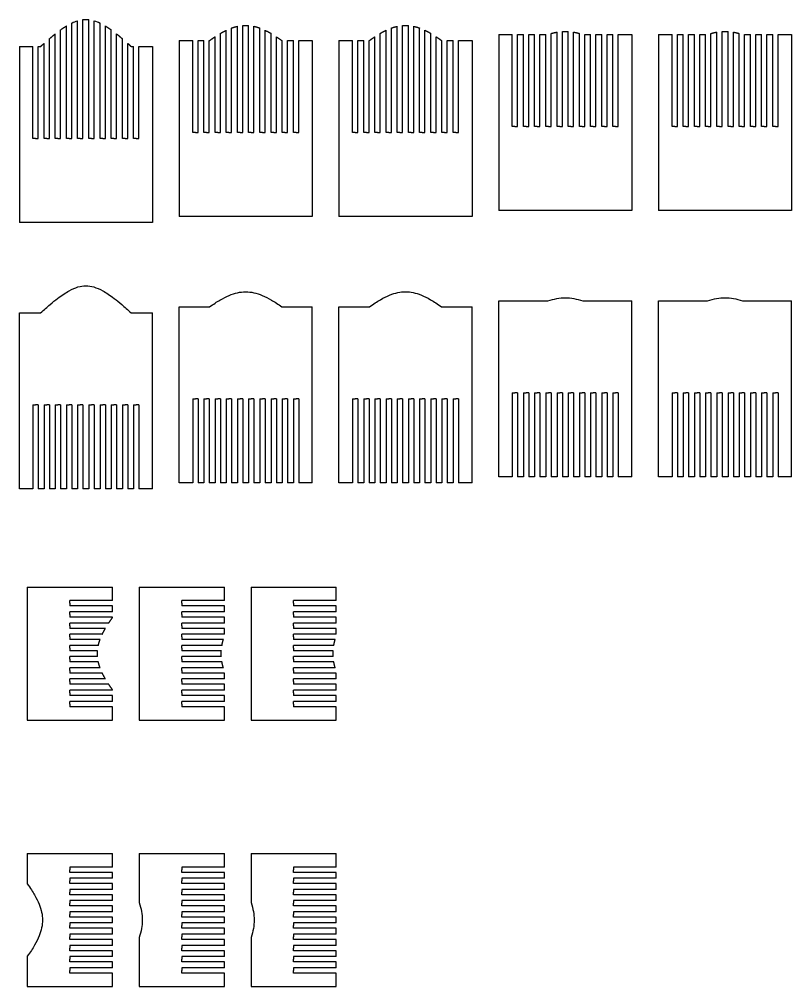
# Model space of a CAD drawing. Header units: millimetres. Extents: x -25 to 565, y 75 to 438.
# Drawn here: x 275 to 565, y 75 to 438.1 of the extents above; entities that cross this region are included whole.
import ezdxf

# ---------------------------------------------------------------- set-up
doc = ezdxf.new("R2010")
doc.units = ezdxf.units.MM
for name, color, linetype in [('x_lower_sheets', 7, 'CONTINUOUS'), ('x_upper_sheets', 7, 'CONTINUOUS'), ('y_lower_sheets', 7, 'CONTINUOUS'), ('y_upper_sheets', 7, 'CONTINUOUS')]:
    doc.layers.add(name, color=color, linetype=linetype)

msp = doc.modelspace()

# ---------------------------------------------------------------- linework, layer by layer
at = {"layer": 'x_lower_sheets'}
for points, degree in [([(278, 125), (278, 113.56)], 1), ([(278, 125), (310, 125)], 1), ([(310, 119.9), (310, 125)], 1), ([(320, 125), (320, 106.54)], 1), ([(320, 125), (352, 125)], 1), ([(352, 119.9), (352, 125)], 1), ([(362, 125), (362, 106.54)], 1), ([(362, 125), (394, 125)], 1), ([(394, 119.9), (394, 125)], 1), ([(310, 119.9), (294, 119.9)], 1), ([(294, 119.9), (294, 118.9)], 1), ([(352, 119.9), (336, 119.9)], 1), ([(336, 119.9), (336, 118.9)], 1), ([(394, 119.9), (378, 119.9)], 1), ([(378, 119.9), (378, 118.9)], 1), ([(294, 117.9), (294, 118.9)], 1), ([(310, 117.9), (294, 117.9)], 1), ([(310, 115.7), (310, 117.9)], 1), ([(336, 117.9), (336, 118.9)], 1), ([(352, 117.9), (336, 117.9)], 1), ([(352, 115.7), (352, 117.9)], 1), ([(378, 117.9), (378, 118.9)], 1), ([(394, 117.9), (378, 117.9)], 1), ([(394, 115.7), (394, 117.9)], 1), ([(310, 115.7), (294, 115.7)], 1), ([(294, 115.7), (294, 114.7)], 1), ([(294, 113.7), (294, 114.7)], 1), ([(310, 113.7), (294, 113.7)], 1), ([(310, 111.5), (310, 113.7)], 1), ([(352, 115.7), (336, 115.7)], 1), ([(336, 115.7), (336, 114.7)], 1), ([(336, 113.7), (336, 114.7)], 1), ([(352, 113.7), (336, 113.7)], 1), ([(352, 111.5), (352, 113.7)], 1), ([(394, 115.7), (378, 115.7)], 1), ([(378, 115.7), (378, 114.7)], 1), ([(378, 113.7), (378, 114.7)], 1), ([(394, 113.7), (378, 113.7)], 1), ([(394, 111.5), (394, 113.7)], 1), ([(310, 111.5), (294, 111.5)], 1), ([(294, 111.5), (294, 110.5)], 1), ([(294, 109.5), (294, 110.5)], 1), ([(310, 109.5), (294, 109.5)], 1), ([(310, 107.3), (310, 109.5)], 1), ([(352, 111.5), (336, 111.5)], 1), ([(336, 111.5), (336, 110.5)], 1), ([(336, 109.5), (336, 110.5)], 1), ([(352, 109.5), (336, 109.5)], 1), ([(352, 107.3), (352, 109.5)], 1), ([(394, 111.5), (378, 111.5)], 1), ([(378, 111.5), (378, 110.5)], 1), ([(378, 109.5), (378, 110.5)], 1), ([(394, 109.5), (378, 109.5)], 1), ([(394, 107.3), (394, 109.5)], 1), ([(310, 107.3), (294, 107.3)], 1), ([(294, 107.3), (294, 106.3)], 1), ([(294, 105.3), (294, 106.3)], 1), ([(320, 106.54), (320.8, 104.27), (321.18, 102.15), (321.18, 100)], 3), ([(352, 107.3), (336, 107.3)], 1), ([(336, 107.3), (336, 106.3)], 1), ([(336, 105.3), (336, 106.3)], 1), ([(394, 107.3), (378, 107.3)], 1), ([(378, 107.3), (378, 106.3)], 1), ([(378, 105.3), (378, 106.3)], 1), ([(310, 105.3), (294, 105.3)], 1), ([(310, 103.1), (294, 103.1)], 1), ([(294, 103.1), (294, 102.1)], 1), ([(294, 101.1), (294, 102.1)], 1), ([(310, 103.1), (310, 105.3)], 1), ([(352, 105.3), (336, 105.3)], 1), ([(352, 103.1), (336, 103.1)], 1), ([(336, 103.1), (336, 102.1)], 1), ([(336, 101.1), (336, 102.1)], 1), ([(352, 103.1), (352, 105.3)], 1), ([(394, 105.3), (378, 105.3)], 1), ([(394, 103.1), (378, 103.1)], 1), ([(378, 103.1), (378, 102.1)], 1), ([(378, 101.1), (378, 102.1)], 1), ([(394, 103.1), (394, 105.3)], 1), ([(310, 101.1), (294, 101.1)], 1), ([(310, 98.9), (294, 98.9)], 1), ([(294, 98.9), (294, 97.9)], 1), ([(310, 98.9), (310, 101.1)], 1), ([(321.18, 100), (321.18, 97.85), (320.8, 95.73), (320, 93.46)], 3), ([(352, 101.1), (336, 101.1)], 1), ([(352, 98.9), (336, 98.9)], 1), ([(336, 98.9), (336, 97.9)], 1), ([(352, 98.9), (352, 101.1)], 1), ([(394, 101.1), (378, 101.1)], 1), ([(394, 98.9), (378, 98.9)], 1), ([(378, 98.9), (378, 97.9)], 1), ([(394, 98.9), (394, 101.1)], 1), ([(294, 96.9), (294, 97.9)], 1), ([(310, 96.9), (294, 96.9)], 1), ([(310, 94.7), (294, 94.7)], 1), ([(294, 94.7), (294, 93.7)], 1), ([(310, 94.7), (310, 96.9)], 1), ([(336, 96.9), (336, 97.9)], 1), ([(352, 96.9), (336, 96.9)], 1), ([(352, 94.7), (336, 94.7)], 1), ([(336, 94.7), (336, 93.7)], 1), ([(352, 94.7), (352, 96.9)], 1), ([(378, 96.9), (378, 97.9)], 1), ([(394, 96.9), (378, 96.9)], 1), ([(394, 94.7), (378, 94.7)], 1), ([(378, 94.7), (378, 93.7)], 1), ([(394, 94.7), (394, 96.9)], 1), ([(294, 92.7), (294, 93.7)], 1), ([(310, 92.7), (294, 92.7)], 1), ([(310, 90.5), (310, 92.7)], 1), ([(320, 93.46), (320, 75)], 1), ([(336, 92.7), (336, 93.7)], 1), ([(352, 92.7), (336, 92.7)], 1), ([(352, 90.5), (352, 92.7)], 1), ([(362, 93.46), (362, 75)], 1), ([(378, 92.7), (378, 93.7)], 1), ([(394, 92.7), (378, 92.7)], 1), ([(394, 90.5), (394, 92.7)], 1), ([(310, 90.5), (294, 90.5)], 1), ([(294, 90.5), (294, 89.5)], 1), ([(294, 88.5), (294, 89.5)], 1), ([(310, 88.5), (294, 88.5)], 1), ([(310, 86.3), (310, 88.5)], 1), ([(352, 90.5), (336, 90.5)], 1), ([(336, 90.5), (336, 89.5)], 1), ([(336, 88.5), (336, 89.5)], 1), ([(352, 88.5), (336, 88.5)], 1), ([(352, 86.3), (352, 88.5)], 1), ([(394, 90.5), (378, 90.5)], 1), ([(378, 90.5), (378, 89.5)], 1), ([(378, 88.5), (378, 89.5)], 1), ([(394, 88.5), (378, 88.5)], 1), ([(394, 86.3), (394, 88.5)], 1), ([(278, 86.44), (278, 75)], 1), ([(310, 86.3), (294, 86.3)], 1), ([(294, 86.3), (294, 85.3)], 1), ([(294, 84.3), (294, 85.3)], 1), ([(310, 84.3), (294, 84.3)], 1), ([(310, 82.1), (310, 84.3)], 1), ([(352, 86.3), (336, 86.3)], 1), ([(336, 86.3), (336, 85.3)], 1), ([(336, 84.3), (336, 85.3)], 1), ([(352, 84.3), (336, 84.3)], 1), ([(352, 82.1), (352, 84.3)], 1), ([(394, 86.3), (378, 86.3)], 1), ([(378, 86.3), (378, 85.3)], 1), ([(378, 84.3), (378, 85.3)], 1), ([(394, 84.3), (378, 84.3)], 1), ([(394, 82.1), (394, 84.3)], 1), ([(310, 82.1), (294, 82.1)], 1), ([(294, 82.1), (294, 81.1)], 1), ([(294, 80.1), (294, 81.1)], 1), ([(310, 80.1), (294, 80.1)], 1), ([(310, 75), (310, 80.1)], 1), ([(352, 82.1), (336, 82.1)], 1), ([(336, 82.1), (336, 81.1)], 1), ([(336, 80.1), (336, 81.1)], 1), ([(352, 80.1), (336, 80.1)], 1), ([(352, 75), (352, 80.1)], 1), ([(394, 82.1), (378, 82.1)], 1), ([(378, 82.1), (378, 81.1)], 1), ([(378, 80.1), (378, 81.1)], 1), ([(394, 80.1), (378, 80.1)], 1), ([(394, 75), (394, 80.1)], 1), ([(278, 75), (310, 75)], 1), ([(320, 75), (352, 75)], 1), ([(362, 75), (394, 75)], 1)]:
    msp.add_open_spline(points, degree=degree, dxfattribs=at)
for points, knots in [([(278, 113.56), (279.12, 112.02), (280, 110.67), (280.72, 109.43), (281.44, 108.18), (282, 107.05), (282.43, 105.97), (283.3, 103.83), (283.68, 101.92), (283.68, 100), (283.68, 98.08), (283.3, 96.17), (282.43, 94.03), (282, 92.95), (281.44, 91.82), (280.72, 90.57), (280, 89.33), (279.12, 87.98), (278, 86.44)], [-0.825527, -0.825527, -0.825527, -0.825527, -0.619146, -0.619146, -0.619146, -0.412764, -0.412764, -0.412764, 0, 0, 0, 0.412764, 0.412764, 0.412764, 0.619146, 0.619146, 0.619146, 0.825527, 0.825527, 0.825527, 0.825527]), ([(362, 106.54), (362.81, 104.24), (363.18, 102.12), (363.18, 100), (363.18, 97.88), (362.81, 95.76), (362, 93.46)], [-0.3395441, -0.3395441, -0.3395441, -0.3395441, 0, 0, 0, 0.3395441, 0.3395441, 0.3395441, 0.3395441])]:
    msp.add_open_spline(points, degree=3, knots=knots, dxfattribs=at)
at = {"layer": 'x_upper_sheets'}
for points, knots in [([(282.98, 327.91), (284.33, 329.14), (285.49, 330.16), (286.53, 331.04), (287.58, 331.92), (288.5, 332.67), (289.34, 333.31), (291.03, 334.6), (292.4, 335.5), (293.65, 336.19), (294.88, 336.88), (295.98, 337.34), (297.01, 337.65), (298.05, 337.95), (299.02, 338.09), (300, 338.09), (300.98, 338.09), (301.95, 337.95), (302.99, 337.65), (304.02, 337.34), (305.12, 336.88), (306.35, 336.19), (307.6, 335.5), (308.97, 334.6), (310.66, 333.31), (311.5, 332.67), (312.42, 331.92), (313.47, 331.04), (314.51, 330.16), (315.67, 329.14), (317.02, 327.91)], [-1.260138, -1.260138, -1.260138, -1.260138, -1.102621, -1.102621, -1.102621, -0.945104, -0.945104, -0.945104, -0.630069, -0.630069, -0.630069, -0.315035, -0.315035, -0.315035, 0, 0, 0, 0.315035, 0.315035, 0.315035, 0.630069, 0.630069, 0.630069, 0.945104, 0.945104, 0.945104, 1.102621, 1.102621, 1.102621, 1.260138, 1.260138, 1.260138, 1.260138]), ([(346.44, 330.16), (347.85, 331.19), (349.14, 332.03), (350.34, 332.75), (351.55, 333.45), (352.68, 334.03), (353.76, 334.48), (355.93, 335.38), (357.92, 335.84), (360, 335.84)], [-0.8255274, -0.8255274, -0.8255274, -0.8255274, -0.6191455, -0.6191455, -0.6191455, -0.4127637, -0.4127637, -0.4127637, 0, 0, 0, 0]), ([(360, 335.84), (362.08, 335.84), (364.07, 335.38), (366.24, 334.48), (367.32, 334.03), (368.45, 333.45), (369.66, 332.75), (370.86, 332.03), (372.15, 331.19), (373.56, 330.16)], [0, 0, 0, 0, 0.4127637, 0.4127637, 0.4127637, 0.6191455, 0.6191455, 0.6191455, 0.8255274, 0.8255274, 0.8255274, 0.8255274]), ([(406.44, 330.16), (407.98, 331.28), (409.33, 332.16), (410.57, 332.88), (411.82, 333.6), (412.95, 334.16), (414.03, 334.59), (416.17, 335.45), (418.08, 335.84), (420, 335.84), (421.92, 335.84), (423.83, 335.45), (425.97, 334.59), (427.05, 334.16), (428.18, 333.6), (429.43, 332.88), (430.67, 332.16), (432.02, 331.28), (433.56, 330.16)], [-0.825527, -0.825527, -0.825527, -0.825527, -0.619146, -0.619146, -0.619146, -0.412764, -0.412764, -0.412764, 0, 0, 0, 0.412764, 0.412764, 0.412764, 0.619146, 0.619146, 0.619146, 0.825527, 0.825527, 0.825527, 0.825527]), ([(533.46, 332.41), (535.76, 333.22), (537.88, 333.59), (540, 333.59), (542.12, 333.59), (544.24, 333.22), (546.54, 332.41)], [-0.3395441, -0.3395441, -0.3395441, -0.3395441, 0, 0, 0, 0.3395441, 0.3395441, 0.3395441, 0.3395441])]:
    msp.add_open_spline(points, degree=3, knots=knots, dxfattribs=at)
for points, degree in [([(455, 266.41), (455, 332.41)], 1), ([(455, 332.41), (473.46, 332.41)], 1), ([(473.46, 332.41), (475.73, 333.21), (477.85, 333.59), (480, 333.59)], 3), ([(480, 333.59), (482.15, 333.59), (484.27, 333.21), (486.54, 332.41)], 3), ([(486.54, 332.41), (505, 332.41)], 1), ([(505, 266.41), (505, 332.41)], 1), ([(515, 266.41), (515, 332.41)], 1), ([(515, 332.41), (533.46, 332.41)], 1), ([(546.54, 332.41), (565, 332.41)], 1), ([(565, 266.41), (565, 332.41)], 1), ([(275, 261.91), (275, 327.91)], 1), ([(275, 327.91), (282.98, 327.91)], 1), ([(317.02, 327.91), (325, 327.91)], 1), ([(325, 261.91), (325, 327.91)], 1), ([(335, 264.16), (335, 330.16)], 1), ([(335, 330.16), (346.44, 330.16)], 1), ([(373.56, 330.16), (385, 330.16)], 1), ([(385, 264.16), (385, 330.16)], 1), ([(395, 264.16), (395, 330.16)], 1), ([(395, 330.16), (406.44, 330.16)], 1), ([(433.56, 330.16), (445, 330.16)], 1), ([(445, 264.16), (445, 330.16)], 1), ([(460.1, 297.91), (461.1, 297.91)], 1), ([(460.1, 297.91), (460.1, 266.41)], 1), ([(462.1, 297.91), (461.1, 297.91)], 1), ([(462.1, 297.91), (462.1, 266.41)], 1), ([(464.3, 297.91), (465.3, 297.91)], 1), ([(464.3, 297.91), (464.3, 266.41)], 1), ([(466.3, 297.91), (465.3, 297.91)], 1), ([(466.3, 297.91), (466.3, 266.41)], 1), ([(468.5, 297.91), (469.5, 297.91)], 1), ([(468.5, 297.91), (468.5, 266.41)], 1), ([(470.5, 297.91), (469.5, 297.91)], 1), ([(470.5, 297.91), (470.5, 266.41)], 1), ([(472.7, 297.91), (473.7, 297.91)], 1), ([(472.7, 297.91), (472.7, 266.41)], 1), ([(474.7, 297.91), (473.7, 297.91)], 1), ([(474.7, 297.91), (474.7, 266.41)], 1), ([(476.9, 297.91), (477.9, 297.91)], 1), ([(476.9, 297.91), (476.9, 266.41)], 1), ([(478.9, 297.91), (477.9, 297.91)], 1), ([(478.9, 297.91), (478.9, 266.41)], 1), ([(481.1, 297.91), (482.1, 297.91)], 1), ([(481.1, 297.91), (481.1, 266.41)], 1), ([(483.1, 297.91), (482.1, 297.91)], 1), ([(483.1, 297.91), (483.1, 266.41)], 1), ([(485.3, 297.91), (486.3, 297.91)], 1), ([(485.3, 297.91), (485.3, 266.41)], 1), ([(487.3, 297.91), (486.3, 297.91)], 1), ([(487.3, 297.91), (487.3, 266.41)], 1), ([(489.5, 297.91), (490.5, 297.91)], 1), ([(489.5, 297.91), (489.5, 266.41)], 1), ([(491.5, 297.91), (490.5, 297.91)], 1), ([(491.5, 297.91), (491.5, 266.41)], 1), ([(493.7, 297.91), (494.7, 297.91)], 1), ([(493.7, 297.91), (493.7, 266.41)], 1), ([(495.7, 297.91), (494.7, 297.91)], 1), ([(495.7, 297.91), (495.7, 266.41)], 1), ([(497.9, 297.91), (498.9, 297.91)], 1), ([(497.9, 297.91), (497.9, 266.41)], 1), ([(499.9, 297.91), (498.9, 297.91)], 1), ([(499.9, 297.91), (499.9, 266.41)], 1), ([(520.1, 297.91), (521.1, 297.91)], 1), ([(520.1, 297.91), (520.1, 266.41)], 1), ([(522.1, 297.91), (521.1, 297.91)], 1), ([(522.1, 297.91), (522.1, 266.41)], 1), ([(524.3, 297.91), (525.3, 297.91)], 1), ([(524.3, 297.91), (524.3, 266.41)], 1), ([(526.3, 297.91), (525.3, 297.91)], 1), ([(526.3, 297.91), (526.3, 266.41)], 1), ([(528.5, 297.91), (529.5, 297.91)], 1), ([(528.5, 297.91), (528.5, 266.41)], 1), ([(530.5, 297.91), (529.5, 297.91)], 1), ([(530.5, 297.91), (530.5, 266.41)], 1), ([(532.7, 297.91), (533.7, 297.91)], 1), ([(532.7, 297.91), (532.7, 266.41)], 1), ([(534.7, 297.91), (533.7, 297.91)], 1), ([(534.7, 297.91), (534.7, 266.41)], 1), ([(536.9, 297.91), (537.9, 297.91)], 1), ([(536.9, 297.91), (536.9, 266.41)], 1), ([(538.9, 297.91), (537.9, 297.91)], 1), ([(538.9, 297.91), (538.9, 266.41)], 1), ([(541.1, 297.91), (542.1, 297.91)], 1), ([(541.1, 297.91), (541.1, 266.41)], 1), ([(543.1, 297.91), (542.1, 297.91)], 1), ([(543.1, 297.91), (543.1, 266.41)], 1), ([(545.3, 297.91), (546.3, 297.91)], 1), ([(545.3, 297.91), (545.3, 266.41)], 1), ([(547.3, 297.91), (546.3, 297.91)], 1), ([(547.3, 297.91), (547.3, 266.41)], 1), ([(549.5, 297.91), (550.5, 297.91)], 1), ([(549.5, 297.91), (549.5, 266.41)], 1), ([(551.5, 297.91), (550.5, 297.91)], 1), ([(551.5, 297.91), (551.5, 266.41)], 1), ([(553.7, 297.91), (554.7, 297.91)], 1), ([(553.7, 297.91), (553.7, 266.41)], 1), ([(555.7, 297.91), (554.7, 297.91)], 1), ([(555.7, 297.91), (555.7, 266.41)], 1), ([(557.9, 297.91), (558.9, 297.91)], 1), ([(557.9, 297.91), (557.9, 266.41)], 1), ([(559.9, 297.91), (558.9, 297.91)], 1), ([(559.9, 297.91), (559.9, 266.41)], 1), ([(340.1, 295.66), (341.1, 295.66)], 1), ([(340.1, 295.66), (340.1, 264.16)], 1), ([(342.1, 295.66), (341.1, 295.66)], 1), ([(342.1, 295.66), (342.1, 264.16)], 1), ([(344.3, 295.66), (345.3, 295.66)], 1), ([(344.3, 295.66), (344.3, 264.16)], 1), ([(346.3, 295.66), (345.3, 295.66)], 1), ([(346.3, 295.66), (346.3, 264.16)], 1), ([(348.5, 295.66), (349.5, 295.66)], 1), ([(348.5, 295.66), (348.5, 264.16)], 1), ([(350.5, 295.66), (349.5, 295.66)], 1), ([(350.5, 295.66), (350.5, 264.16)], 1), ([(352.7, 295.66), (353.7, 295.66)], 1), ([(352.7, 295.66), (352.7, 264.16)], 1), ([(354.7, 295.66), (353.7, 295.66)], 1), ([(354.7, 295.66), (354.7, 264.16)], 1), ([(356.9, 295.66), (357.9, 295.66)], 1), ([(356.9, 295.66), (356.9, 264.16)], 1), ([(358.9, 295.66), (357.9, 295.66)], 1), ([(358.9, 295.66), (358.9, 264.16)], 1), ([(361.1, 295.66), (362.1, 295.66)], 1), ([(361.1, 295.66), (361.1, 264.16)], 1), ([(363.1, 295.66), (362.1, 295.66)], 1), ([(363.1, 295.66), (363.1, 264.16)], 1), ([(365.3, 295.66), (366.3, 295.66)], 1), ([(365.3, 295.66), (365.3, 264.16)], 1), ([(367.3, 295.66), (366.3, 295.66)], 1), ([(367.3, 295.66), (367.3, 264.16)], 1), ([(369.5, 295.66), (370.5, 295.66)], 1), ([(369.5, 295.66), (369.5, 264.16)], 1), ([(371.5, 295.66), (370.5, 295.66)], 1), ([(371.5, 295.66), (371.5, 264.16)], 1), ([(373.7, 295.66), (374.7, 295.66)], 1), ([(373.7, 295.66), (373.7, 264.16)], 1), ([(375.7, 295.66), (374.7, 295.66)], 1), ([(375.7, 295.66), (375.7, 264.16)], 1), ([(377.9, 295.66), (378.9, 295.66)], 1), ([(377.9, 295.66), (377.9, 264.16)], 1), ([(379.9, 295.66), (378.9, 295.66)], 1), ([(379.9, 295.66), (379.9, 264.16)], 1), ([(400.1, 295.66), (401.1, 295.66)], 1), ([(400.1, 295.66), (400.1, 264.16)], 1), ([(402.1, 295.66), (401.1, 295.66)], 1), ([(402.1, 295.66), (402.1, 264.16)], 1), ([(404.3, 295.66), (405.3, 295.66)], 1), ([(404.3, 295.66), (404.3, 264.16)], 1), ([(406.3, 295.66), (405.3, 295.66)], 1), ([(406.3, 295.66), (406.3, 264.16)], 1), ([(408.5, 295.66), (409.5, 295.66)], 1), ([(408.5, 295.66), (408.5, 264.16)], 1), ([(410.5, 295.66), (409.5, 295.66)], 1), ([(410.5, 295.66), (410.5, 264.16)], 1), ([(412.7, 295.66), (413.7, 295.66)], 1), ([(412.7, 295.66), (412.7, 264.16)], 1), ([(414.7, 295.66), (413.7, 295.66)], 1), ([(414.7, 295.66), (414.7, 264.16)], 1), ([(416.9, 295.66), (417.9, 295.66)], 1), ([(416.9, 295.66), (416.9, 264.16)], 1), ([(418.9, 295.66), (417.9, 295.66)], 1), ([(418.9, 295.66), (418.9, 264.16)], 1), ([(421.1, 295.66), (422.1, 295.66)], 1), ([(421.1, 295.66), (421.1, 264.16)], 1), ([(423.1, 295.66), (422.1, 295.66)], 1), ([(423.1, 295.66), (423.1, 264.16)], 1), ([(425.3, 295.66), (426.3, 295.66)], 1), ([(425.3, 295.66), (425.3, 264.16)], 1), ([(427.3, 295.66), (426.3, 295.66)], 1), ([(427.3, 295.66), (427.3, 264.16)], 1), ([(429.5, 295.66), (430.5, 295.66)], 1), ([(429.5, 295.66), (429.5, 264.16)], 1), ([(431.5, 295.66), (430.5, 295.66)], 1), ([(431.5, 295.66), (431.5, 264.16)], 1), ([(433.7, 295.66), (434.7, 295.66)], 1), ([(433.7, 295.66), (433.7, 264.16)], 1), ([(435.7, 295.66), (434.7, 295.66)], 1), ([(435.7, 295.66), (435.7, 264.16)], 1), ([(437.9, 295.66), (438.9, 295.66)], 1), ([(437.9, 295.66), (437.9, 264.16)], 1), ([(439.9, 295.66), (438.9, 295.66)], 1), ([(439.9, 295.66), (439.9, 264.16)], 1), ([(280.1, 293.41), (281.1, 293.41)], 1), ([(280.1, 293.41), (280.1, 261.91)], 1), ([(282.1, 293.41), (281.1, 293.41)], 1), ([(282.1, 293.41), (282.1, 261.91)], 1), ([(284.3, 293.41), (285.3, 293.41)], 1), ([(284.3, 293.41), (284.3, 261.91)], 1), ([(286.3, 293.41), (285.3, 293.41)], 1), ([(286.3, 293.41), (286.3, 261.91)], 1), ([(288.5, 293.41), (289.5, 293.41)], 1), ([(288.5, 293.41), (288.5, 261.91)], 1), ([(290.5, 293.41), (289.5, 293.41)], 1), ([(290.5, 293.41), (290.5, 261.91)], 1), ([(292.7, 293.41), (293.7, 293.41)], 1), ([(292.7, 293.41), (292.7, 261.91)], 1), ([(294.7, 293.41), (293.7, 293.41)], 1), ([(294.7, 293.41), (294.7, 261.91)], 1), ([(296.9, 293.41), (297.9, 293.41)], 1), ([(296.9, 293.41), (296.9, 261.91)], 1), ([(298.9, 293.41), (297.9, 293.41)], 1), ([(298.9, 293.41), (298.9, 261.91)], 1), ([(301.1, 293.41), (302.1, 293.41)], 1), ([(301.1, 293.41), (301.1, 261.91)], 1), ([(303.1, 293.41), (302.1, 293.41)], 1), ([(303.1, 293.41), (303.1, 261.91)], 1), ([(305.3, 293.41), (306.3, 293.41)], 1), ([(305.3, 293.41), (305.3, 261.91)], 1), ([(307.3, 293.41), (306.3, 293.41)], 1), ([(307.3, 293.41), (307.3, 261.91)], 1), ([(309.5, 293.41), (310.5, 293.41)], 1), ([(309.5, 293.41), (309.5, 261.91)], 1), ([(311.5, 293.41), (310.5, 293.41)], 1), ([(311.5, 293.41), (311.5, 261.91)], 1), ([(313.7, 293.41), (314.7, 293.41)], 1), ([(313.7, 293.41), (313.7, 261.91)], 1), ([(315.7, 293.41), (314.7, 293.41)], 1), ([(315.7, 293.41), (315.7, 261.91)], 1), ([(317.9, 293.41), (318.9, 293.41)], 1), ([(317.9, 293.41), (317.9, 261.91)], 1), ([(319.9, 293.41), (318.9, 293.41)], 1), ([(319.9, 293.41), (319.9, 261.91)], 1), ([(460.1, 266.41), (455, 266.41)], 1), ([(464.3, 266.41), (462.1, 266.41)], 1), ([(468.5, 266.41), (466.3, 266.41)], 1), ([(472.7, 266.41), (470.5, 266.41)], 1), ([(476.9, 266.41), (474.7, 266.41)], 1), ([(481.1, 266.41), (478.9, 266.41)], 1), ([(485.3, 266.41), (483.1, 266.41)], 1), ([(489.5, 266.41), (487.3, 266.41)], 1), ([(493.7, 266.41), (491.5, 266.41)], 1), ([(497.9, 266.41), (495.7, 266.41)], 1), ([(505, 266.41), (499.9, 266.41)], 1), ([(520.1, 266.41), (515, 266.41)], 1), ([(524.3, 266.41), (522.1, 266.41)], 1), ([(528.5, 266.41), (526.3, 266.41)], 1), ([(532.7, 266.41), (530.5, 266.41)], 1), ([(536.9, 266.41), (534.7, 266.41)], 1), ([(541.1, 266.41), (538.9, 266.41)], 1), ([(545.3, 266.41), (543.1, 266.41)], 1), ([(549.5, 266.41), (547.3, 266.41)], 1), ([(553.7, 266.41), (551.5, 266.41)], 1), ([(557.9, 266.41), (555.7, 266.41)], 1), ([(565, 266.41), (559.9, 266.41)], 1), ([(280.1, 261.91), (275, 261.91)], 1), ([(284.3, 261.91), (282.1, 261.91)], 1), ([(288.5, 261.91), (286.3, 261.91)], 1), ([(292.7, 261.91), (290.5, 261.91)], 1), ([(296.9, 261.91), (294.7, 261.91)], 1), ([(301.1, 261.91), (298.9, 261.91)], 1), ([(305.3, 261.91), (303.1, 261.91)], 1), ([(309.5, 261.91), (307.3, 261.91)], 1), ([(313.7, 261.91), (311.5, 261.91)], 1), ([(317.9, 261.91), (315.7, 261.91)], 1), ([(325, 261.91), (319.9, 261.91)], 1), ([(340.1, 264.16), (335, 264.16)], 1), ([(344.3, 264.16), (342.1, 264.16)], 1), ([(348.5, 264.16), (346.3, 264.16)], 1), ([(352.7, 264.16), (350.5, 264.16)], 1), ([(356.9, 264.16), (354.7, 264.16)], 1), ([(361.1, 264.16), (358.9, 264.16)], 1), ([(365.3, 264.16), (363.1, 264.16)], 1), ([(369.5, 264.16), (367.3, 264.16)], 1), ([(373.7, 264.16), (371.5, 264.16)], 1), ([(377.9, 264.16), (375.7, 264.16)], 1), ([(385, 264.16), (379.9, 264.16)], 1), ([(400.1, 264.16), (395, 264.16)], 1), ([(404.3, 264.16), (402.1, 264.16)], 1), ([(408.5, 264.16), (406.3, 264.16)], 1), ([(412.7, 264.16), (410.5, 264.16)], 1), ([(416.9, 264.16), (414.7, 264.16)], 1), ([(421.1, 264.16), (418.9, 264.16)], 1), ([(425.3, 264.16), (423.1, 264.16)], 1), ([(429.5, 264.16), (427.3, 264.16)], 1), ([(433.7, 264.16), (431.5, 264.16)], 1), ([(437.9, 264.16), (435.7, 264.16)], 1), ([(445, 264.16), (439.9, 264.16)], 1)]:
    msp.add_open_spline(points, degree=degree, dxfattribs=at)
at = {"layer": 'y_lower_sheets'}
for points, degree in [([(278, 225), (310, 225)], 1), ([(278, 225), (278, 175)], 1), ([(310, 219.9), (310, 225)], 1), ([(320, 225), (352, 225)], 1), ([(320, 225), (320, 175)], 1), ([(352, 219.9), (352, 225)], 1), ([(362, 225), (394, 225)], 1), ([(362, 225), (362, 175)], 1), ([(394, 219.9), (394, 225)], 1), ([(310, 219.9), (294, 219.9)], 1), ([(294, 218.9), (294, 219.9)], 1), ([(294, 218.9), (294, 217.9)], 1), ([(310, 217.9), (294, 217.9)], 1), ([(310, 215.7), (310, 217.9)], 1), ([(352, 219.9), (336, 219.9)], 1), ([(336, 218.9), (336, 219.9)], 1), ([(336, 218.9), (336, 217.9)], 1), ([(352, 217.9), (336, 217.9)], 1), ([(352, 215.7), (352, 217.9)], 1), ([(394, 219.9), (378, 219.9)], 1), ([(378, 218.9), (378, 219.9)], 1), ([(378, 218.9), (378, 217.9)], 1), ([(394, 217.9), (378, 217.9)], 1), ([(394, 215.7), (394, 217.9)], 1), ([(310, 215.7), (294, 215.7)], 1), ([(294, 214.7), (294, 215.7)], 1), ([(294, 214.7), (294, 213.7)], 1), ([(352, 215.7), (336, 215.7)], 1), ([(336, 214.7), (336, 215.7)], 1), ([(336, 214.7), (336, 213.7)], 1), ([(394, 215.7), (378, 215.7)], 1), ([(378, 214.7), (378, 215.7)], 1), ([(378, 214.7), (378, 213.7)], 1), ([(310, 213.7), (294, 213.7)], 1), ([(308.57, 211.5), (294, 211.5)], 1), ([(294, 210.5), (294, 211.5)], 1), ([(308.57, 211.5), (309.22, 212.5), (310, 213.56)], 2), ([(310, 213.56), (310, 213.7)], 1), ([(352, 213.7), (336, 213.7)], 1), ([(352, 211.5), (336, 211.5)], 1), ([(336, 210.5), (336, 211.5)], 1), ([(352, 211.5), (352, 213.7)], 1), ([(394, 213.7), (378, 213.7)], 1), ([(394, 211.5), (378, 211.5)], 1), ([(378, 210.5), (378, 211.5)], 1), ([(394, 211.5), (394, 213.7)], 1), ([(294, 210.5), (294, 209.5)], 1), ([(307.32, 209.5), (294, 209.5)], 1), ([(306.15, 207.3), (294, 207.3)], 1), ([(294, 206.3), (294, 207.3)], 1), ([(306.15, 207.3), (306.66, 208.36), (307.32, 209.5)], 2), ([(336, 210.5), (336, 209.5)], 1), ([(352, 209.5), (336, 209.5)], 1), ([(352, 207.3), (336, 207.3)], 1), ([(336, 206.3), (336, 207.3)], 1), ([(352, 207.3), (352, 209.5)], 1), ([(378, 210.5), (378, 209.5)], 1), ([(394, 209.5), (378, 209.5)], 1), ([(394, 207.3), (378, 207.3)], 1), ([(378, 206.3), (378, 207.3)], 1), ([(394, 207.3), (394, 209.5)], 1), ([(294, 206.3), (294, 205.3)], 1), ([(305.31, 205.3), (294, 205.3)], 1), ([(304.66, 203.1), (304.9, 204.18), (305.31, 205.3)], 2), ([(336, 206.3), (336, 205.3)], 1), ([(351.6, 205.3), (336, 205.3)], 1), ([(351.09, 203.1), (351.28, 204.19), (351.6, 205.3)], 2), ([(378, 206.3), (378, 205.3)], 1), ([(393.6, 205.3), (378, 205.3)], 1), ([(393.09, 203.1), (393.28, 204.19), (393.6, 205.3)], 2), ([(304.66, 203.1), (294, 203.1)], 1), ([(294, 202.1), (294, 203.1)], 1), ([(294, 202.1), (294, 201.1)], 1), ([(304.36, 201.1), (294, 201.1)], 1), ([(304.36, 198.9), (304.27, 200), (304.36, 201.1)], 2), ([(351.09, 203.1), (336, 203.1)], 1), ([(336, 202.1), (336, 203.1)], 1), ([(336, 202.1), (336, 201.1)], 1), ([(350.85, 201.1), (336, 201.1)], 1), ([(350.85, 198.9), (350.79, 200), (350.85, 201.1)], 2), ([(393.09, 203.1), (378, 203.1)], 1), ([(378, 202.1), (378, 203.1)], 1), ([(378, 202.1), (378, 201.1)], 1), ([(392.85, 201.1), (378, 201.1)], 1), ([(392.85, 198.9), (392.79, 200), (392.85, 201.1)], 2), ([(304.36, 198.9), (294, 198.9)], 1), ([(294, 197.9), (294, 198.9)], 1), ([(294, 197.9), (294, 196.9)], 1), ([(304.66, 196.9), (294, 196.9)], 1), ([(305.31, 194.7), (304.9, 195.82), (304.66, 196.9)], 2), ([(350.85, 198.9), (336, 198.9)], 1), ([(336, 197.9), (336, 198.9)], 1), ([(336, 197.9), (336, 196.9)], 1), ([(351.09, 196.9), (336, 196.9)], 1), ([(351.6, 194.7), (351.28, 195.81), (351.09, 196.9)], 2), ([(392.85, 198.9), (378, 198.9)], 1), ([(378, 197.9), (378, 198.9)], 1), ([(378, 197.9), (378, 196.9)], 1), ([(393.09, 196.9), (378, 196.9)], 1), ([(393.6, 194.7), (393.28, 195.81), (393.09, 196.9)], 2), ([(305.31, 194.7), (294, 194.7)], 1), ([(294, 193.7), (294, 194.7)], 1), ([(294, 193.7), (294, 192.7)], 1), ([(306.15, 192.7), (294, 192.7)], 1), ([(307.32, 190.5), (306.66, 191.64), (306.15, 192.7)], 2), ([(351.6, 194.7), (336, 194.7)], 1), ([(336, 193.7), (336, 194.7)], 1), ([(336, 193.7), (336, 192.7)], 1), ([(352, 192.7), (336, 192.7)], 1), ([(352, 190.5), (352, 192.7)], 1), ([(393.6, 194.7), (378, 194.7)], 1), ([(378, 193.7), (378, 194.7)], 1), ([(378, 193.7), (378, 192.7)], 1), ([(394, 192.7), (378, 192.7)], 1), ([(394, 190.5), (394, 192.7)], 1), ([(307.32, 190.5), (294, 190.5)], 1), ([(294, 189.5), (294, 190.5)], 1), ([(294, 189.5), (294, 188.5)], 1), ([(352, 190.5), (336, 190.5)], 1), ([(336, 189.5), (336, 190.5)], 1), ([(336, 189.5), (336, 188.5)], 1), ([(394, 190.5), (378, 190.5)], 1), ([(378, 189.5), (378, 190.5)], 1), ([(378, 189.5), (378, 188.5)], 1), ([(308.57, 188.5), (294, 188.5)], 1), ([(310, 186.3), (294, 186.3)], 1), ([(294, 185.3), (294, 186.3)], 1), ([(294, 185.3), (294, 184.3)], 1), ([(310, 186.44), (309.22, 187.5), (308.57, 188.5)], 2), ([(310, 186.3), (310, 186.44)], 1), ([(352, 188.5), (336, 188.5)], 1), ([(352, 186.3), (336, 186.3)], 1), ([(336, 185.3), (336, 186.3)], 1), ([(336, 185.3), (336, 184.3)], 1), ([(352, 186.3), (352, 188.5)], 1), ([(394, 188.5), (378, 188.5)], 1), ([(394, 186.3), (378, 186.3)], 1), ([(378, 185.3), (378, 186.3)], 1), ([(378, 185.3), (378, 184.3)], 1), ([(394, 186.3), (394, 188.5)], 1), ([(310, 184.3), (294, 184.3)], 1), ([(310, 182.1), (294, 182.1)], 1), ([(294, 181.1), (294, 182.1)], 1), ([(310, 182.1), (310, 184.3)], 1), ([(352, 184.3), (336, 184.3)], 1), ([(352, 182.1), (336, 182.1)], 1), ([(336, 181.1), (336, 182.1)], 1), ([(352, 182.1), (352, 184.3)], 1), ([(394, 184.3), (378, 184.3)], 1), ([(394, 182.1), (378, 182.1)], 1), ([(378, 181.1), (378, 182.1)], 1), ([(394, 182.1), (394, 184.3)], 1), ([(294, 181.1), (294, 180.1)], 1), ([(310, 180.1), (294, 180.1)], 1), ([(310, 175), (310, 180.1)], 1), ([(336, 181.1), (336, 180.1)], 1), ([(352, 180.1), (336, 180.1)], 1), ([(352, 175), (352, 180.1)], 1), ([(378, 181.1), (378, 180.1)], 1), ([(394, 180.1), (378, 180.1)], 1), ([(394, 175), (394, 180.1)], 1), ([(278, 175), (310, 175)], 1), ([(320, 175), (352, 175)], 1), ([(362, 175), (394, 175)], 1)]:
    msp.add_open_spline(points, degree=degree, dxfattribs=at)
at = {"layer": 'y_upper_sheets'}
for points, degree in [([(294.7, 436.74), (295.46, 437.11), (296.19, 437.4), (296.9, 437.61)], 3), ([(294.7, 393.41), (294.7, 436.74)], 1), ([(296.9, 393.41), (296.9, 437.61)], 1), ([(298.9, 438.03), (299.64, 438.12), (300.36, 438.12), (301.1, 438.03)], 3), ([(298.9, 393.41), (298.9, 438.03)], 1), ([(301.1, 393.41), (301.1, 438.03)], 1), ([(303.1, 393.41), (303.1, 437.61)], 1), ([(303.1, 437.61), (303.81, 437.4), (304.54, 437.11), (305.3, 436.74)], 3), ([(305.3, 393.41), (305.3, 436.74)], 1), ([(358.9, 435.8), (360, 435.89), (361.1, 435.8)], 2), ([(358.9, 395.66), (358.9, 435.8)], 1), ([(361.1, 395.66), (361.1, 435.8)], 1), ([(418.9, 435.8), (420, 435.89), (421.1, 435.8)], 2), ([(418.9, 395.66), (418.9, 435.8)], 1), ([(421.1, 395.66), (421.1, 435.8)], 1), ([(286.3, 430.84), (287.46, 431.83), (288.5, 432.65)], 2), ([(288.5, 393.41), (288.5, 432.65)], 1), ([(290.5, 434.17), (291.66, 435), (292.7, 435.64)], 2), ([(290.5, 393.41), (290.5, 434.17)], 1), ([(292.7, 393.41), (292.7, 435.64)], 1), ([(307.3, 393.41), (307.3, 435.64)], 1), ([(307.3, 435.64), (308.34, 435), (309.5, 434.17)], 2), ([(309.5, 393.41), (309.5, 434.17)], 1), ([(311.5, 393.41), (311.5, 432.65)], 1), ([(311.5, 432.65), (312.54, 431.83), (313.7, 430.84)], 2), ([(350.5, 432.84), (351.64, 433.5), (352.7, 434.01)], 2), ([(350.5, 395.66), (350.5, 432.84)], 1), ([(352.7, 395.66), (352.7, 434.01)], 1), ([(354.7, 434.85), (355.82, 435.26), (356.9, 435.5)], 2), ([(354.7, 395.66), (354.7, 434.85)], 1), ([(356.9, 395.66), (356.9, 435.5)], 1), ([(363.1, 395.66), (363.1, 435.5)], 1), ([(363.1, 435.5), (364.18, 435.26), (365.3, 434.85)], 2), ([(365.3, 395.66), (365.3, 434.85)], 1), ([(367.3, 395.66), (367.3, 434.01)], 1), ([(367.3, 434.01), (368.36, 433.5), (369.5, 432.84)], 2), ([(369.5, 395.66), (369.5, 432.84)], 1), ([(410.5, 432.84), (411.64, 433.5), (412.7, 434.01)], 2), ([(410.5, 395.66), (410.5, 432.84)], 1), ([(412.7, 395.66), (412.7, 434.01)], 1), ([(414.7, 434.85), (415.82, 435.26), (416.9, 435.5)], 2), ([(414.7, 395.66), (414.7, 434.85)], 1), ([(416.9, 395.66), (416.9, 435.5)], 1), ([(423.1, 395.66), (423.1, 435.5)], 1), ([(423.1, 435.5), (424.18, 435.26), (425.3, 434.85)], 2), ([(425.3, 395.66), (425.3, 434.85)], 1), ([(427.3, 395.66), (427.3, 434.01)], 1), ([(427.3, 434.01), (428.36, 433.5), (429.5, 432.84)], 2), ([(429.5, 395.66), (429.5, 432.84)], 1), ([(455, 432.41), (460.1, 432.41)], 1), ([(455, 432.41), (455, 366.41)], 1), ([(460.1, 397.91), (460.1, 432.41)], 1), ([(462.1, 397.91), (462.1, 432.41)], 1), ([(462.1, 432.41), (464.3, 432.41)], 1), ([(464.3, 397.91), (464.3, 432.41)], 1), ([(466.3, 397.91), (466.3, 432.41)], 1), ([(466.3, 432.41), (468.5, 432.41)], 1), ([(468.5, 397.91), (468.5, 432.41)], 1), ([(470.5, 397.91), (470.5, 432.41)], 1), ([(470.5, 432.41), (472.7, 432.41)], 1), ([(472.7, 397.91), (472.7, 432.41)], 1), ([(474.7, 432.81), (475.81, 433.13), (476.9, 433.32)], 2), ([(474.7, 397.91), (474.7, 432.81)], 1), ([(476.9, 397.91), (476.9, 433.32)], 1), ([(478.9, 433.56), (480, 433.62), (481.1, 433.56)], 2), ([(478.9, 397.91), (478.9, 433.56)], 1), ([(481.1, 397.91), (481.1, 433.56)], 1), ([(483.1, 397.91), (483.1, 433.32)], 1), ([(483.1, 433.32), (484.19, 433.13), (485.3, 432.81)], 2), ([(485.3, 397.91), (485.3, 432.81)], 1), ([(487.3, 397.91), (487.3, 432.41)], 1), ([(487.3, 432.41), (489.5, 432.41)], 1), ([(489.5, 397.91), (489.5, 432.41)], 1), ([(491.5, 397.91), (491.5, 432.41)], 1), ([(491.5, 432.41), (493.7, 432.41)], 1), ([(493.7, 397.91), (493.7, 432.41)], 1), ([(495.7, 397.91), (495.7, 432.41)], 1), ([(495.7, 432.41), (497.9, 432.41)], 1), ([(497.9, 397.91), (497.9, 432.41)], 1), ([(499.9, 397.91), (499.9, 432.41)], 1), ([(499.9, 432.41), (505, 432.41)], 1), ([(505, 432.41), (505, 366.41)], 1), ([(515, 432.41), (520.1, 432.41)], 1), ([(515, 432.41), (515, 366.41)], 1), ([(520.1, 397.91), (520.1, 432.41)], 1), ([(522.1, 397.91), (522.1, 432.41)], 1), ([(522.1, 432.41), (524.3, 432.41)], 1), ([(524.3, 397.91), (524.3, 432.41)], 1), ([(526.3, 397.91), (526.3, 432.41)], 1), ([(526.3, 432.41), (528.5, 432.41)], 1), ([(528.5, 397.91), (528.5, 432.41)], 1), ([(530.5, 397.91), (530.5, 432.41)], 1), ([(530.5, 432.41), (532.7, 432.41)], 1), ([(532.7, 397.91), (532.7, 432.41)], 1), ([(534.7, 432.81), (535.81, 433.13), (536.9, 433.32)], 2), ([(534.7, 397.91), (534.7, 432.81)], 1), ([(536.9, 397.91), (536.9, 433.32)], 1), ([(538.9, 433.56), (540, 433.62), (541.1, 433.56)], 2), ([(538.9, 397.91), (538.9, 433.56)], 1), ([(541.1, 397.91), (541.1, 433.56)], 1), ([(543.1, 397.91), (543.1, 433.32)], 1), ([(543.1, 433.32), (544.19, 433.13), (545.3, 432.81)], 2), ([(545.3, 397.91), (545.3, 432.81)], 1), ([(547.3, 397.91), (547.3, 432.41)], 1), ([(547.3, 432.41), (549.5, 432.41)], 1), ([(549.5, 397.91), (549.5, 432.41)], 1), ([(551.5, 397.91), (551.5, 432.41)], 1), ([(551.5, 432.41), (553.7, 432.41)], 1), ([(553.7, 397.91), (553.7, 432.41)], 1), ([(555.7, 397.91), (555.7, 432.41)], 1), ([(555.7, 432.41), (557.9, 432.41)], 1), ([(557.9, 397.91), (557.9, 432.41)], 1), ([(559.9, 397.91), (559.9, 432.41)], 1), ([(559.9, 432.41), (565, 432.41)], 1), ([(565, 432.41), (565, 366.41)], 1), ([(282.98, 427.91), (283.66, 428.53), (284.3, 429.1)], 2), ([(284.3, 393.41), (284.3, 429.1)], 1), ([(286.3, 393.41), (286.3, 430.84)], 1), ([(313.7, 393.41), (313.7, 430.84)], 1), ([(315.7, 393.41), (315.7, 429.1)], 1), ([(315.7, 429.1), (316.34, 428.53), (317.02, 427.91)], 2), ([(335, 430.16), (340.1, 430.16)], 1), ([(335, 430.16), (335, 364.16)], 1), ([(340.1, 395.66), (340.1, 430.16)], 1), ([(342.1, 395.66), (342.1, 430.16)], 1), ([(342.1, 430.16), (344.3, 430.16)], 1), ([(344.3, 395.66), (344.3, 430.16)], 1), ([(346.3, 395.66), (346.3, 430.16)], 1), ([(346.3, 430.16), (346.44, 430.16)], 1), ([(346.44, 430.16), (347.5, 430.93), (348.5, 431.59)], 2), ([(348.5, 395.66), (348.5, 431.59)], 1), ([(371.5, 395.66), (371.5, 431.59)], 1), ([(371.5, 431.59), (372.5, 430.93), (373.56, 430.16)], 2), ([(373.56, 430.16), (373.7, 430.16)], 1), ([(373.7, 395.66), (373.7, 430.16)], 1), ([(375.7, 395.66), (375.7, 430.16)], 1), ([(375.7, 430.16), (377.9, 430.16)], 1), ([(377.9, 395.66), (377.9, 430.16)], 1), ([(379.9, 395.66), (379.9, 430.16)], 1), ([(379.9, 430.16), (385, 430.16)], 1), ([(385, 430.16), (385, 364.16)], 1), ([(395, 430.16), (400.1, 430.16)], 1), ([(395, 430.16), (395, 364.16)], 1), ([(400.1, 395.66), (400.1, 430.16)], 1), ([(402.1, 395.66), (402.1, 430.16)], 1), ([(402.1, 430.16), (404.3, 430.16)], 1), ([(404.3, 395.66), (404.3, 430.16)], 1), ([(406.3, 395.66), (406.3, 430.16)], 1), ([(406.3, 430.16), (406.44, 430.16)], 1), ([(406.44, 430.16), (407.5, 430.93), (408.5, 431.59)], 2), ([(408.5, 395.66), (408.5, 431.59)], 1), ([(431.5, 395.66), (431.5, 431.59)], 1), ([(431.5, 431.59), (432.5, 430.93), (433.56, 430.16)], 2), ([(433.56, 430.16), (433.7, 430.16)], 1), ([(433.7, 395.66), (433.7, 430.16)], 1), ([(435.7, 395.66), (435.7, 430.16)], 1), ([(435.7, 430.16), (437.9, 430.16)], 1), ([(437.9, 395.66), (437.9, 430.16)], 1), ([(439.9, 395.66), (439.9, 430.16)], 1), ([(439.9, 430.16), (445, 430.16)], 1), ([(445, 430.16), (445, 364.16)], 1), ([(275, 427.91), (280.1, 427.91)], 1), ([(275, 427.91), (275, 361.91)], 1), ([(280.1, 393.41), (280.1, 427.91)], 1), ([(282.1, 393.41), (282.1, 427.91)], 1), ([(282.1, 427.91), (282.98, 427.91)], 1), ([(317.02, 427.91), (317.9, 427.91)], 1), ([(317.9, 393.41), (317.9, 427.91)], 1), ([(319.9, 393.41), (319.9, 427.91)], 1), ([(319.9, 427.91), (325, 427.91)], 1), ([(325, 427.91), (325, 361.91)], 1), ([(461.1, 397.91), (460.1, 397.91)], 1), ([(461.1, 397.91), (462.1, 397.91)], 1), ([(465.3, 397.91), (464.3, 397.91)], 1), ([(465.3, 397.91), (466.3, 397.91)], 1), ([(469.5, 397.91), (468.5, 397.91)], 1), ([(469.5, 397.91), (470.5, 397.91)], 1), ([(473.7, 397.91), (472.7, 397.91)], 1), ([(473.7, 397.91), (474.7, 397.91)], 1), ([(477.9, 397.91), (476.9, 397.91)], 1), ([(477.9, 397.91), (478.9, 397.91)], 1), ([(482.1, 397.91), (481.1, 397.91)], 1), ([(482.1, 397.91), (483.1, 397.91)], 1), ([(486.3, 397.91), (485.3, 397.91)], 1), ([(486.3, 397.91), (487.3, 397.91)], 1), ([(490.5, 397.91), (489.5, 397.91)], 1), ([(490.5, 397.91), (491.5, 397.91)], 1), ([(494.7, 397.91), (493.7, 397.91)], 1), ([(494.7, 397.91), (495.7, 397.91)], 1), ([(498.9, 397.91), (497.9, 397.91)], 1), ([(498.9, 397.91), (499.9, 397.91)], 1), ([(521.1, 397.91), (520.1, 397.91)], 1), ([(521.1, 397.91), (522.1, 397.91)], 1), ([(525.3, 397.91), (524.3, 397.91)], 1), ([(525.3, 397.91), (526.3, 397.91)], 1), ([(529.5, 397.91), (528.5, 397.91)], 1), ([(529.5, 397.91), (530.5, 397.91)], 1), ([(533.7, 397.91), (532.7, 397.91)], 1), ([(533.7, 397.91), (534.7, 397.91)], 1), ([(537.9, 397.91), (536.9, 397.91)], 1), ([(537.9, 397.91), (538.9, 397.91)], 1), ([(542.1, 397.91), (541.1, 397.91)], 1), ([(542.1, 397.91), (543.1, 397.91)], 1), ([(546.3, 397.91), (545.3, 397.91)], 1), ([(546.3, 397.91), (547.3, 397.91)], 1), ([(550.5, 397.91), (549.5, 397.91)], 1), ([(550.5, 397.91), (551.5, 397.91)], 1), ([(554.7, 397.91), (553.7, 397.91)], 1), ([(554.7, 397.91), (555.7, 397.91)], 1), ([(558.9, 397.91), (557.9, 397.91)], 1), ([(558.9, 397.91), (559.9, 397.91)], 1), ([(281.1, 393.41), (280.1, 393.41)], 1), ([(281.1, 393.41), (282.1, 393.41)], 1), ([(285.3, 393.41), (284.3, 393.41)], 1), ([(285.3, 393.41), (286.3, 393.41)], 1), ([(289.5, 393.41), (288.5, 393.41)], 1), ([(289.5, 393.41), (290.5, 393.41)], 1), ([(293.7, 393.41), (292.7, 393.41)], 1), ([(293.7, 393.41), (294.7, 393.41)], 1), ([(297.9, 393.41), (296.9, 393.41)], 1), ([(297.9, 393.41), (298.9, 393.41)], 1), ([(302.1, 393.41), (301.1, 393.41)], 1), ([(302.1, 393.41), (303.1, 393.41)], 1), ([(306.3, 393.41), (305.3, 393.41)], 1), ([(306.3, 393.41), (307.3, 393.41)], 1), ([(310.5, 393.41), (309.5, 393.41)], 1), ([(310.5, 393.41), (311.5, 393.41)], 1), ([(314.7, 393.41), (313.7, 393.41)], 1), ([(314.7, 393.41), (315.7, 393.41)], 1), ([(318.9, 393.41), (317.9, 393.41)], 1), ([(318.9, 393.41), (319.9, 393.41)], 1), ([(341.1, 395.66), (340.1, 395.66)], 1), ([(341.1, 395.66), (342.1, 395.66)], 1), ([(345.3, 395.66), (344.3, 395.66)], 1), ([(345.3, 395.66), (346.3, 395.66)], 1), ([(349.5, 395.66), (348.5, 395.66)], 1), ([(349.5, 395.66), (350.5, 395.66)], 1), ([(353.7, 395.66), (352.7, 395.66)], 1), ([(353.7, 395.66), (354.7, 395.66)], 1), ([(357.9, 395.66), (356.9, 395.66)], 1), ([(357.9, 395.66), (358.9, 395.66)], 1), ([(362.1, 395.66), (361.1, 395.66)], 1), ([(362.1, 395.66), (363.1, 395.66)], 1), ([(366.3, 395.66), (365.3, 395.66)], 1), ([(366.3, 395.66), (367.3, 395.66)], 1), ([(370.5, 395.66), (369.5, 395.66)], 1), ([(370.5, 395.66), (371.5, 395.66)], 1), ([(374.7, 395.66), (373.7, 395.66)], 1), ([(374.7, 395.66), (375.7, 395.66)], 1), ([(378.9, 395.66), (377.9, 395.66)], 1), ([(378.9, 395.66), (379.9, 395.66)], 1), ([(401.1, 395.66), (400.1, 395.66)], 1), ([(401.1, 395.66), (402.1, 395.66)], 1), ([(405.3, 395.66), (404.3, 395.66)], 1), ([(405.3, 395.66), (406.3, 395.66)], 1), ([(409.5, 395.66), (408.5, 395.66)], 1), ([(409.5, 395.66), (410.5, 395.66)], 1), ([(413.7, 395.66), (412.7, 395.66)], 1), ([(413.7, 395.66), (414.7, 395.66)], 1), ([(417.9, 395.66), (416.9, 395.66)], 1), ([(417.9, 395.66), (418.9, 395.66)], 1), ([(422.1, 395.66), (421.1, 395.66)], 1), ([(422.1, 395.66), (423.1, 395.66)], 1), ([(426.3, 395.66), (425.3, 395.66)], 1), ([(426.3, 395.66), (427.3, 395.66)], 1), ([(430.5, 395.66), (429.5, 395.66)], 1), ([(430.5, 395.66), (431.5, 395.66)], 1), ([(434.7, 395.66), (433.7, 395.66)], 1), ([(434.7, 395.66), (435.7, 395.66)], 1), ([(438.9, 395.66), (437.9, 395.66)], 1), ([(438.9, 395.66), (439.9, 395.66)], 1), ([(385, 364.16), (335, 364.16)], 1), ([(445, 364.16), (395, 364.16)], 1), ([(505, 366.41), (455, 366.41)], 1), ([(565, 366.41), (515, 366.41)], 1), ([(325, 361.91), (275, 361.91)], 1)]:
    msp.add_open_spline(points, degree=degree, dxfattribs=at)

doc.saveas('drawing.dxf')
